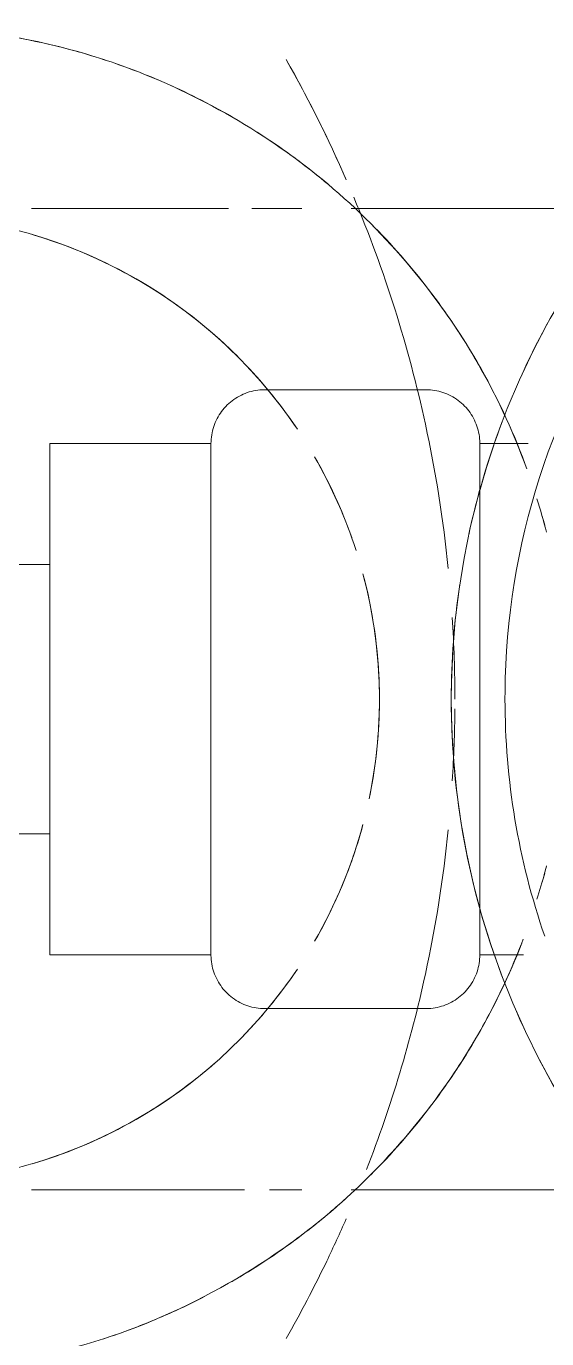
# Model space of a CAD drawing. Header units: millimetres. Extents: x -4000 to 187956, y -58990 to 162485.
# Drawn here: x 80466.23 to 80485.6, y 7498.4 to 7547.18 of the extents above; entities that cross this region are included whole.
import ezdxf

# ---------------------------------------------------------------- set-up
doc = ezdxf.new("R2010")
doc.units = ezdxf.units.MM
doc.layers.add('A-FLOR-PATT', color=8, linetype='Continuous', lineweight=13)
doc.layers.add('P-SANR-FIXT', color=6, linetype='Continuous', lineweight=9)

# ---------------------------------------------------------------- blocks, each defined once
blk = doc.blocks.new('C307 - C307-V815-0_000')
at = {"layer": 'P-SANR-FIXT', "color": 254}
for p, q in [((18.24, -105.726), (18.24, -94.245)), ((-18.24, -95.069), (-18.24, -105.726)), ((-3.794, -100.937), (-3.442, -100.937)), ((-3.442, -100.937), (-3.086, -100.937)), ((-3.086, -100.937), (-2.724, -100.937)), ((-2.724, -100.937), (-2.358, -100.937)), ((-2.358, -100.937), (-1.988, -100.937)), ((-1.988, -100.937), (-1.615, -100.937)), ((-1.615, -100.937), (-1.239, -100.937)), ((-1.239, -100.937), (-0.861, -100.937)), ((0, -100.937), (-0.883, -100.937)), ((-0.861, -100.937), (-0.482, -100.937)), ((-0.482, -100.937), (-0.103, -100.937)), ((0.103, -100.937), (0, -100.937)), ((6.822, -100.937), (0, -100.937)), ((0.482, -100.937), (0.103, -100.937)), ((0.861, -100.937), (0.482, -100.937)), ((1.239, -100.937), (0.861, -100.937)), ((1.615, -100.937), (1.239, -100.937)), ((1.988, -100.937), (1.615, -100.937)), ((2.358, -100.937), (1.988, -100.937)), ((2.724, -100.937), (2.358, -100.937)), ((3.086, -100.937), (2.724, -100.937)), ((3.442, -100.937), (3.086, -100.937)), ((3.794, -100.937), (3.442, -100.937)), ((4.139, -100.937), (3.794, -100.937)), ((4.478, -100.937), (4.139, -100.937)), ((4.809, -100.937), (4.478, -100.937)), ((6.264, -100.937), (6.545, -100.937)), ((6.545, -100.937), (6.815, -100.937)), ((0.103, -110.937), (0, -110.937)), ((0, -116.937), (-5.646, -116.937)), ((0, -116.937), (-5, -116.937)), ((5.646, -116.937), (0, -116.937)), ((5, -116.937), (0, -116.937))]:
    blk.add_line(p, q, dxfattribs=at)
at = {"layer": 'P-SANR-FIXT', "color": 250}
for p, q in [((-9.5, -99.139), (-9.5, -100.937)), ((9.5, -100.937), (9.5, -99.313)), ((-2.087, -100.937), (-9.5, -100.937)), ((9.5, -100.937), (6.822, -100.937)), ((-11.5, -102.937), (-11.5, -108.937)), ((11.5, -108.937), (11.5, -102.937)), ((-9.5, -110.937), (-9.5, -116.937)), ((0, -110.937), (-9.5, -110.937)), ((9.5, -110.937), (0, -110.937)), ((9.5, -116.937), (9.5, -110.937)), ((0, -116.937), (-9.5, -116.937)), ((-5, -116.937), (-5, -123.937)), ((9.5, -116.937), (0, -116.937)), ((5, -123.937), (5, -116.937))]:
    blk.add_line(p, q, dxfattribs=at)
at = {"layer": 'P-SANR-FIXT', "color": 253}
for p, q in [((-2.087, -100.937), (-8.227, -100.937)), ((0, -100.937), (-0.883, -100.937)), ((6.822, -100.937), (0, -100.937)), ((8.227, -100.937), (6.822, -100.937)), ((0, -110.937), (-8.227, -110.937)), ((8.227, -110.937), (0, -110.937)), ((-5.646, -116.937), (-8.227, -116.937)), ((0, -116.937), (-5, -116.937)), ((5, -116.937), (0, -116.937)), ((8.227, -116.937), (5.646, -116.937))]:
    blk.add_line(p, q, dxfattribs=at)
at = {"layer": 'P-SANR-FIXT', "color": 50}
for p, q in [((-0.103, -100.937), (0, -100.937)), ((0.759, -100.937), (1.137, -100.937)), ((1.137, -100.937), (1.514, -100.937)), ((2.258, -100.937), (2.625, -100.937)), ((3.347, -100.937), (3.699, -100.937)), ((3.699, -100.937), (4.046, -100.937)), ((4.046, -100.937), (4.387, -100.937)), ((4.387, -100.937), (4.72, -100.937)), ((4.72, -100.937), (5.046, -100.937)), ((5.046, -100.937), (5.364, -100.937)), ((5.364, -100.937), (5.673, -100.937)), ((5.755, -100.937), (5.448, -100.937)), ((6.053, -100.937), (5.755, -100.937)), ((6.341, -100.937), (6.053, -100.937)), ((-18.24, -107.554), (-18.24, -109.415)), ((18.24, -108.758), (18.24, -107.554)), ((18.24, -117.61), (18.24, -109.688)), ((-18.24, -110.292), (-18.24, -117.61))]:
    blk.add_line(p, q, dxfattribs=at)
at = {"layer": 'P-SANR-FIXT', "color": 250, "flags": 128}
for points in [[(-13.944, -98.428), (-12.916, -98.965), (-11.867, -99.461), (-10.8, -99.914), (-9.715, -100.324), (-8.614, -100.691), (-7.5, -101.013), (-6.374, -101.291), (-5.237, -101.523), (-4.092, -101.71), (-2.941, -101.85), (-1.785, -101.945), (-0.626, -101.993), (0, -102)], [(0, -102), (1.16, -101.977), (2.318, -101.907), (3.472, -101.791), (4.62, -101.63), (5.761, -101.422), (6.893, -101.169), (8.014, -100.871), (9.122, -100.528), (10.216, -100.141), (11.293, -99.711), (12.352, -99.238), (13.392, -98.723), (14.41, -98.167)], [(-11.5, -102.937), (-11.498, -102.857), (-11.494, -102.777), (-11.486, -102.698), (-11.474, -102.618), (-11.46, -102.54), (-11.443, -102.462), (-11.422, -102.384), (-11.398, -102.308), (-11.372, -102.233), (-11.342, -102.158), (-11.31, -102.085), (-11.274, -102.014), (-11.236, -101.943), (-11.195, -101.875), (-11.151, -101.808), (-11.104, -101.743), (-11.055, -101.68), (-11.004, -101.618), (-10.95, -101.559), (-10.893, -101.502), (-10.835, -101.448), (-10.774, -101.396), (-10.712, -101.346), (-10.647, -101.299), (-10.581, -101.254), (-10.512, -101.212), (-10.443, -101.173), (-10.371, -101.137), (-10.299, -101.104), (-10.225, -101.073), (-10.15, -101.046), (-10.073, -101.021), (-9.996, -101), (-9.918, -100.981), (-9.84, -100.966), (-9.761, -100.954), (-9.681, -100.945), (-9.602, -100.94), (-9.522, -100.937), (-9.5, -100.937)], [(-9.5, -100.937), (-9.492, -100.937), (-9.47, -100.937), (-9.432, -100.937), (-9.379, -100.937), (-9.311, -100.937), (-9.228, -100.937), (-9.13, -100.937), (-9.018, -100.937), (-8.891, -100.937), (-8.75, -100.937), (-8.595, -100.937), (-8.426, -100.937), (-8.244, -100.937), (-8.049, -100.937), (-7.841, -100.937), (-7.62, -100.937), (-7.387, -100.937)], [(-4.046, -100.937), (-4.387, -100.937), (-4.72, -100.937), (-5.046, -100.937), (-5.364, -100.937), (-5.673, -100.937), (-5.974, -100.937), (-6.264, -100.937), (-6.545, -100.937), (-6.815, -100.937), (-7.074, -100.937), (-7.322, -100.937), (-7.558, -100.937), (-7.782, -100.937), (-7.994, -100.937), (-8.193, -100.937), (-8.379, -100.937), (-8.551, -100.937), (-8.71, -100.937), (-8.854, -100.937), (-8.985, -100.937), (-9.101, -100.937), (-9.203, -100.937), (-9.29, -100.937), (-9.362, -100.937), (-9.419, -100.937), (-9.461, -100.937), (-9.488, -100.937), (-9.499, -100.937)], [(9.5, -100.937), (9.492, -100.937), (9.47, -100.937), (9.432, -100.937), (9.379, -100.937), (9.311, -100.937), (9.228, -100.937), (9.13, -100.937), (9.018, -100.937), (8.891, -100.937), (8.75, -100.937), (8.595, -100.937), (8.426, -100.937), (8.244, -100.937), (8.049, -100.937), (7.841, -100.937), (7.62, -100.937), (7.387, -100.937), (7.142, -100.937), (6.886, -100.937)], [(7.322, -100.937), (7.558, -100.937), (7.782, -100.937), (7.994, -100.937), (8.193, -100.937), (8.379, -100.937), (8.551, -100.937), (8.71, -100.937), (8.854, -100.937), (8.985, -100.937), (9.101, -100.937), (9.203, -100.937), (9.29, -100.937), (9.362, -100.937), (9.419, -100.937), (9.461, -100.937), (9.488, -100.937), (9.499, -100.937)], [(9.5, -100.937), (9.58, -100.939), (9.66, -100.944), (9.739, -100.952), (9.819, -100.963), (9.897, -100.977), (9.975, -100.994), (10.053, -101.015), (10.129, -101.039), (10.205, -101.065), (10.279, -101.095), (10.352, -101.128), (10.424, -101.163), (10.494, -101.201), (10.562, -101.243), (10.629, -101.286), (10.694, -101.333), (10.758, -101.382), (10.819, -101.434), (10.878, -101.487), (10.935, -101.544), (10.989, -101.602), (11.041, -101.663), (11.091, -101.725), (11.138, -101.79), (11.183, -101.857), (11.225, -101.925), (11.264, -101.994), (11.3, -102.066), (11.334, -102.138), (11.364, -102.212), (11.392, -102.288), (11.416, -102.364), (11.437, -102.441), (11.456, -102.519), (11.471, -102.597), (11.483, -102.676), (11.492, -102.756), (11.497, -102.836), (11.5, -102.916), (11.5, -102.937)], [(-9.5, -110.937), (-9.58, -110.936), (-9.66, -110.931), (-9.739, -110.923), (-9.819, -110.912), (-9.897, -110.897), (-9.975, -110.88), (-10.053, -110.859), (-10.129, -110.836), (-10.205, -110.809), (-10.279, -110.779), (-10.352, -110.747), (-10.424, -110.711), (-10.494, -110.673), (-10.562, -110.632), (-10.629, -110.588), (-10.694, -110.541), (-10.758, -110.492), (-10.819, -110.441), (-10.878, -110.387), (-10.935, -110.331), (-10.989, -110.272), (-11.041, -110.211), (-11.091, -110.149), (-11.138, -110.084), (-11.183, -110.018), (-11.225, -109.95), (-11.264, -109.88), (-11.3, -109.808), (-11.334, -109.736), (-11.364, -109.662), (-11.392, -109.587), (-11.416, -109.511), (-11.437, -109.433), (-11.456, -109.356), (-11.471, -109.277), (-11.483, -109.198), (-11.492, -109.118), (-11.497, -109.039), (-11.5, -108.959), (-11.5, -108.937)], [(11.5, -108.937), (11.498, -109.017), (11.494, -109.097), (11.486, -109.177), (11.474, -109.256), (11.46, -109.334), (11.443, -109.413), (11.422, -109.49), (11.398, -109.566), (11.372, -109.642), (11.342, -109.716), (11.31, -109.789), (11.274, -109.861), (11.236, -109.931), (11.195, -110), (11.151, -110.066), (11.104, -110.132), (11.055, -110.195), (11.004, -110.256), (10.95, -110.315), (10.893, -110.372), (10.835, -110.426), (10.774, -110.479), (10.712, -110.528), (10.647, -110.576), (10.581, -110.62), (10.512, -110.662), (10.443, -110.701), (10.371, -110.737), (10.299, -110.771), (10.225, -110.801), (10.15, -110.829), (10.073, -110.853), (9.996, -110.875), (9.918, -110.893), (9.84, -110.908), (9.761, -110.92), (9.681, -110.929), (9.602, -110.935), (9.522, -110.937), (9.5, -110.937)], [(-9.5, -110.937), (-9.492, -110.937), (-9.47, -110.937), (-9.432, -110.937), (-9.379, -110.937), (-9.311, -110.937), (-9.228, -110.937), (-9.13, -110.937), (-9.018, -110.937), (-8.891, -110.937), (-8.75, -110.937), (-8.595, -110.937), (-8.426, -110.937), (-8.244, -110.937), (-8.049, -110.937), (-7.841, -110.937), (-7.62, -110.937), (-7.387, -110.937), (-7.142, -110.937), (-6.886, -110.937), (-6.619, -110.937), (-6.341, -110.937), (-6.053, -110.937), (-5.755, -110.937), (-5.448, -110.937), (-5.133, -110.937), (-4.809, -110.937), (-4.478, -110.937), (-4.139, -110.937), (-3.794, -110.937), (-3.442, -110.937), (-3.086, -110.937), (-2.724, -110.937), (-2.358, -110.937), (-1.988, -110.937), (-1.615, -110.937), (-1.239, -110.937), (-0.861, -110.937), (-0.482, -110.937), (-0.103, -110.937), (0, -110.937)], [(-7.322, -110.937), (-7.558, -110.937), (-7.782, -110.937), (-7.994, -110.937), (-8.193, -110.937), (-8.379, -110.937), (-8.551, -110.937), (-8.71, -110.937), (-8.854, -110.937), (-8.985, -110.937), (-9.101, -110.937), (-9.203, -110.937), (-9.29, -110.937), (-9.362, -110.937), (-9.419, -110.937), (-9.461, -110.937), (-9.488, -110.937), (-9.499, -110.937)], [(0, -110.937), (0.38, -110.937), (0.759, -110.937), (1.137, -110.937), (1.514, -110.937), (1.887, -110.937), (2.258, -110.937), (2.625, -110.937), (2.988, -110.937), (3.347, -110.937), (3.699, -110.937), (4.046, -110.937), (4.387, -110.937), (4.72, -110.937), (5.046, -110.937), (5.364, -110.937), (5.673, -110.937), (5.974, -110.937), (6.264, -110.937), (6.545, -110.937), (6.815, -110.937), (7.074, -110.937), (7.322, -110.937), (7.558, -110.937), (7.782, -110.937), (7.994, -110.937), (8.193, -110.937), (8.379, -110.937), (8.551, -110.937), (8.71, -110.937), (8.854, -110.937), (8.985, -110.937), (9.101, -110.937), (9.203, -110.937), (9.29, -110.937), (9.362, -110.937), (9.419, -110.937), (9.461, -110.937), (9.488, -110.937), (9.499, -110.937)], [(9.5, -110.937), (9.492, -110.937), (9.47, -110.937), (9.432, -110.937), (9.379, -110.937), (9.311, -110.937), (9.228, -110.937), (9.13, -110.937), (9.018, -110.937), (8.891, -110.937), (8.75, -110.937), (8.595, -110.937), (8.426, -110.937), (8.244, -110.937), (8.049, -110.937), (7.841, -110.937), (7.62, -110.937), (7.387, -110.937)]]:
    blk.add_lwpolyline(points, dxfattribs=at)
at = {"layer": 'P-SANR-FIXT', "color": 253, "flags": 128}
for points in [[(-7.387, -100.937), (-7.142, -100.937), (-6.886, -100.937), (-6.619, -100.937), (-6.341, -100.937), (-6.053, -100.937), (-5.755, -100.937), (-5.448, -100.937), (-5.133, -100.937), (-4.809, -100.937), (-4.478, -100.937), (-4.139, -100.937), (-3.794, -100.937)], [(0, -100.937), (-0.38, -100.937), (-0.759, -100.937), (-1.137, -100.937), (-1.514, -100.937), (-1.887, -100.937), (-2.258, -100.937), (-2.625, -100.937), (-2.988, -100.937), (-3.347, -100.937), (-3.699, -100.937), (-4.046, -100.937)], [(6.886, -100.937), (6.619, -100.937), (6.341, -100.937)], [(6.815, -100.937), (7.074, -100.937), (7.322, -100.937)], [(0, -110.937), (-0.38, -110.937), (-0.759, -110.937), (-1.137, -110.937), (-1.514, -110.937), (-1.887, -110.937), (-2.258, -110.937), (-2.625, -110.937), (-2.988, -110.937), (-3.347, -110.937), (-3.699, -110.937), (-4.046, -110.937), (-4.387, -110.937), (-4.72, -110.937), (-5.046, -110.937), (-5.364, -110.937), (-5.673, -110.937), (-5.974, -110.937), (-6.264, -110.937), (-6.545, -110.937), (-6.815, -110.937), (-7.074, -110.937), (-7.322, -110.937)], [(7.387, -110.937), (7.142, -110.937), (6.886, -110.937), (6.619, -110.937), (6.341, -110.937), (6.053, -110.937), (5.755, -110.937), (5.448, -110.937), (5.133, -110.937), (4.809, -110.937), (4.478, -110.937), (4.139, -110.937), (3.794, -110.937), (3.442, -110.937), (3.086, -110.937), (2.724, -110.937), (2.358, -110.937), (1.988, -110.937), (1.615, -110.937), (1.239, -110.937), (0.861, -110.937), (0.482, -110.937), (0.103, -110.937)]]:
    blk.add_lwpolyline(points, dxfattribs=at)
at = {"layer": 'P-SANR-FIXT', "color": 50, "flags": 128}
for points in [[(0, -100.937), (0.38, -100.937), (0.759, -100.937)], [(1.514, -100.937), (1.887, -100.937), (2.258, -100.937)], [(2.625, -100.937), (2.988, -100.937), (3.347, -100.937)], [(5.448, -100.937), (5.133, -100.937), (4.809, -100.937)], [(5.673, -100.937), (5.974, -100.937), (6.264, -100.937)]]:
    blk.add_lwpolyline(points, dxfattribs=at)
at = {"layer": 'P-SANR-FIXT', "color": 250}
for centre, radius, start, end in [((0, -73), 29, 293.5891, 314.5896), ((0, -73), 29, 227.4023, 245.2702), ((0, -73), 29, 261.5294, 270), ((0, -122.671), 18, 123.8599, 180), ((0, -122.671), 18, 360, 56.1401)]:
    blk.add_arc(centre, radius, start, end, dxfattribs=at)
at = {"layer": 'P-SANR-FIXT', "color": 253}
for centre, radius, start, end in [((0, -73), 27, 234, 268.3408), ((0, -73), 27, 270, 289.0549), ((0, -73), 29, 249.0995, 257.8544), ((0, -73), 29, 270, 290.9005), ((0, -122.671), 18, 109.4938, 120), ((0, -122.671), 18, 60, 70.5061), ((0, -122.671), 25, 36.6761, 41.9768), ((0, -122.671), 25, 139.9037, 143.2965), ((0, -122.671), 25, 156.656, 161.9532), ((0, -122.671), 25, 18.0443, 23.3458)]:
    blk.add_arc(centre, radius, start, end, dxfattribs=at)
at = {"layer": 'P-SANR-FIXT', "color": 50}
for centre, radius, start, end in [((0, -122.671), 25, 105, 105.7812), ((0, -122.671), 25, 74.2188, 75), ((0, -150), 48.136, 90, 93.6188), ((0, -150), 48.136, 86.3812, 89.5786), ((0, -150), 48.136, 95.7909, 102.2618), ((0, -150), 48.136, 77.7382, 84.2091), ((0, -122.671), 18, 90, 105), ((0, -122.671), 18, 78.1422, 90), ((0, -122.671), 18, 60, 75), ((0, -122.671), 18, 107.8756, 120)]:
    blk.add_arc(centre, radius, start, end, dxfattribs=at)
at = {"layer": 'P-SANR-FIXT', "color": 254}
for centre, radius, start, end in [((0, -122.671), 25, 110.5089, 120), ((0, -122.671), 25, 60, 68.7224), ((0, -73), 27, 268.3408, 270), ((0, -122.671), 25, 120.037, 135), ((0, -122.671), 25, 45, 59.9574), ((0, -150), 48.136, 102.2618, 112.8013), ((0, -150), 48.136, 68.7133, 77.7382), ((0, -122.671), 18, 90, 105), ((0, -122.671), 18, 78.1422, 90), ((0, -122.671), 18, 70.5061, 75), ((0, -150), 48.136, 113.6425, 115.7143), ((0, -150), 48.136, 64.2857, 66.3476), ((0, -150), 48.136, 115.7143, 119.5859), ((0, -150), 48.136, 60.4134, 64.2857), ((0, -122.671), 25, 143.2965, 147.4534), ((0, -122.671), 18, 123.8599, 133.6076), ((0, -122.671), 18, 45, 56.1401), ((0, -122.671), 25, 30, 36.6761), ((0, -122.671), 25, 150, 156.656), ((0, -122.671), 18, 135, 150), ((0, -122.671), 18, 30, 41.4119), ((0, -122.671), 25, 23.3458, 27.3803), ((0, -122.671), 18, 150, 163.6117), ((0, -122.671), 18, 16.3894, 30), ((0, -122.671), 25, 161.9532, 165), ((0, -122.671), 25, 165, 180)]:
    blk.add_arc(centre, radius, start, end, dxfattribs=at)
at = {"layer": 'P-SANR-FIXT', "color": 50}
blk.add_open_spline([(-7.444, -98.813), (-7.034, -98.684), (-6.62, -98.566), (-6.204, -98.458)], degree=3, dxfattribs=at)
blk.add_open_spline([(6.194, -98.454), (6.285, -98.478), (6.7, -98.588), (7.115, -98.709), (7.437, -98.81)], degree=3, knots=[0.57972883, 0.57972883, 0.57972883, 0.57972883, 0.58333333, 0.59612282, 0.59612282, 0.59612282, 0.59612282], dxfattribs=at)
at = {"layer": 'P-SANR-FIXT', "color": 253}
blk.add_open_spline([(-19.145, -106.594), (-18.213, -105.484), (-16.146, -103.436), (-12.581, -100.912), (-9.931, -99.691), (-8.56, -99.192)], degree=3, dxfattribs=at)
blk.add_open_spline([(8.923, -99.326), (9.833, -99.673), (11.561, -100.447), (13.902, -101.836), (16.105, -103.496), (17.851, -105.127), (18.806, -106.19), (19.151, -106.602)], degree=3, knots=[0.6159618, 0.6159618, 0.6159618, 0.6159618, 0.6527778, 0.6875, 0.7222222, 0.7569444, 0.7777778, 0.7777778, 0.7777778, 0.7777778], dxfattribs=at)
at = {"layer": 'P-SANR-FIXT', "color": 250}
blk.add_open_spline([(-25, -122.671), (-24.982, -121.156), (-24.709, -118.208), (-23.619, -114.084), (-21.738, -110.097), (-20.077, -107.705), (-19.145, -106.594)], degree=3, dxfattribs=at)
blk.add_open_spline([(19.151, -106.602), (19.381, -106.876), (20.724, -108.553), (23.822, -113.66), (24.954, -118.883), (25, -122.671)], degree=3, knots=[0.7777778, 0.7777778, 0.7777778, 0.7777778, 0.7916667, 0.8611111, 1, 1, 1, 1], dxfattribs=at)
blk = doc.blocks.new('C307 - C307-V850-0_000')
at = {"layer": 'P-SANR-FIXT', "color": 254}
for p, q in [((18.24, -105.726), (18.24, -94.245)), ((-18.24, -95.069), (-18.24, -105.726)), ((-3.794, -100.937), (-3.442, -100.937)), ((0, -100.937), (-0.883, -100.937)), ((6.822, -100.937), (0, -100.937)), ((1.988, -100.937), (1.615, -100.937)), ((4.809, -100.937), (4.478, -100.937)), ((6.264, -100.937), (6.545, -100.937)), ((6.545, -100.937), (6.815, -100.937)), ((0.103, -110.937), (0, -110.937)), ((0, -116.937), (-5.646, -116.937)), ((0, -116.937), (-5, -116.937)), ((5.646, -116.937), (0, -116.937)), ((5, -116.937), (0, -116.937))]:
    blk.add_line(p, q, dxfattribs=at)
at = {"layer": 'P-SANR-FIXT', "color": 250}
for p, q in [((-9.5, -99.139), (-9.5, -100.937)), ((9.5, -100.937), (9.5, -99.313)), ((-2.087, -100.937), (-9.5, -100.937)), ((9.5, -100.937), (6.822, -100.937)), ((-11.5, -102.937), (-11.5, -108.937)), ((11.5, -108.937), (11.5, -102.937)), ((-9.5, -110.937), (-9.5, -116.937)), ((0, -110.937), (-9.5, -110.937)), ((9.5, -110.937), (0, -110.937)), ((9.5, -116.937), (9.5, -110.937)), ((0, -116.937), (-9.5, -116.937)), ((-5, -116.937), (-5, -123.937)), ((9.5, -116.937), (0, -116.937)), ((5, -123.937), (5, -116.937))]:
    blk.add_line(p, q, dxfattribs=at)
at = {"layer": 'P-SANR-FIXT', "color": 253}
for p, q in [((-2.087, -100.937), (-8.227, -100.937)), ((0, -100.937), (-0.883, -100.937)), ((6.822, -100.937), (0, -100.937)), ((8.227, -100.937), (6.822, -100.937)), ((0, -110.937), (-8.227, -110.937)), ((8.227, -110.937), (0, -110.937)), ((-5.646, -116.937), (-8.227, -116.937)), ((0, -116.937), (-5, -116.937)), ((5, -116.937), (0, -116.937)), ((8.227, -116.937), (5.646, -116.937))]:
    blk.add_line(p, q, dxfattribs=at)
at = {"layer": 'P-SANR-FIXT', "color": 50}
for p, q in [((-0.103, -100.937), (0, -100.937)), ((0, -100.937), (0.38, -100.937)), ((0.38, -100.937), (0.759, -100.937)), ((0.759, -100.937), (1.137, -100.937)), ((1.137, -100.937), (1.514, -100.937)), ((1.514, -100.937), (1.887, -100.937)), ((1.887, -100.937), (2.258, -100.937)), ((2.258, -100.937), (2.625, -100.937)), ((2.625, -100.937), (2.988, -100.937)), ((2.988, -100.937), (3.347, -100.937)), ((3.347, -100.937), (3.699, -100.937)), ((3.699, -100.937), (4.046, -100.937)), ((4.046, -100.937), (4.387, -100.937)), ((4.387, -100.937), (4.72, -100.937)), ((4.72, -100.937), (5.046, -100.937)), ((5.133, -100.937), (4.809, -100.937)), ((5.046, -100.937), (5.364, -100.937)), ((5.448, -100.937), (5.133, -100.937)), ((5.364, -100.937), (5.673, -100.937)), ((5.755, -100.937), (5.448, -100.937)), ((5.673, -100.937), (5.974, -100.937)), ((6.053, -100.937), (5.755, -100.937)), ((5.974, -100.937), (6.264, -100.937)), ((6.341, -100.937), (6.053, -100.937)), ((-18.24, -107.554), (-18.24, -109.415)), ((18.24, -108.758), (18.24, -107.554)), ((18.24, -117.61), (18.24, -109.688)), ((-18.24, -110.292), (-18.24, -117.61))]:
    blk.add_line(p, q, dxfattribs=at)
at = {"layer": 'P-SANR-FIXT', "color": 250, "flags": 128}
for points in [[(-13.944, -98.428), (-12.916, -98.965), (-11.867, -99.461), (-10.8, -99.914), (-9.715, -100.324), (-8.614, -100.691), (-7.5, -101.013), (-6.374, -101.291), (-5.237, -101.523), (-4.092, -101.71), (-2.941, -101.85), (-1.785, -101.945), (-0.626, -101.993), (0, -102)], [(0, -102), (1.16, -101.977), (2.318, -101.907), (3.472, -101.791), (4.62, -101.63), (5.761, -101.422), (6.893, -101.169), (8.014, -100.871), (9.122, -100.528), (10.216, -100.141), (11.293, -99.711), (12.352, -99.238), (13.392, -98.723), (14.41, -98.167)], [(-11.5, -102.937), (-11.498, -102.857), (-11.494, -102.777), (-11.486, -102.698), (-11.474, -102.618), (-11.46, -102.54), (-11.443, -102.462), (-11.422, -102.384), (-11.398, -102.308), (-11.372, -102.233), (-11.342, -102.158), (-11.31, -102.085), (-11.274, -102.014), (-11.236, -101.943), (-11.195, -101.875), (-11.151, -101.808), (-11.104, -101.743), (-11.055, -101.68), (-11.004, -101.618), (-10.95, -101.559), (-10.893, -101.502), (-10.835, -101.448), (-10.774, -101.396), (-10.712, -101.346), (-10.647, -101.299), (-10.581, -101.254), (-10.512, -101.212), (-10.443, -101.173), (-10.371, -101.137), (-10.299, -101.104), (-10.225, -101.073), (-10.15, -101.046), (-10.073, -101.021), (-9.996, -101), (-9.918, -100.981), (-9.84, -100.966), (-9.761, -100.954), (-9.681, -100.945), (-9.602, -100.94), (-9.522, -100.937), (-9.5, -100.937)], [(-9.5, -100.937), (-9.492, -100.937), (-9.47, -100.937), (-9.432, -100.937), (-9.379, -100.937), (-9.311, -100.937), (-9.228, -100.937), (-9.13, -100.937), (-9.018, -100.937), (-8.891, -100.937), (-8.75, -100.937), (-8.595, -100.937), (-8.426, -100.937), (-8.244, -100.937), (-8.049, -100.937), (-7.841, -100.937), (-7.62, -100.937), (-7.387, -100.937)], [(-4.046, -100.937), (-4.387, -100.937), (-4.72, -100.937), (-5.046, -100.937), (-5.364, -100.937), (-5.673, -100.937), (-5.974, -100.937), (-6.264, -100.937), (-6.545, -100.937), (-6.815, -100.937), (-7.074, -100.937), (-7.322, -100.937), (-7.558, -100.937), (-7.782, -100.937), (-7.994, -100.937), (-8.193, -100.937), (-8.379, -100.937), (-8.551, -100.937), (-8.71, -100.937), (-8.854, -100.937), (-8.985, -100.937), (-9.101, -100.937), (-9.203, -100.937), (-9.29, -100.937), (-9.362, -100.937), (-9.419, -100.937), (-9.461, -100.937), (-9.488, -100.937), (-9.499, -100.937)], [(9.5, -100.937), (9.492, -100.937), (9.47, -100.937), (9.432, -100.937), (9.379, -100.937), (9.311, -100.937), (9.228, -100.937), (9.13, -100.937), (9.018, -100.937), (8.891, -100.937), (8.75, -100.937), (8.595, -100.937), (8.426, -100.937), (8.244, -100.937), (8.049, -100.937), (7.841, -100.937), (7.62, -100.937), (7.387, -100.937), (7.142, -100.937), (6.886, -100.937)], [(7.322, -100.937), (7.558, -100.937), (7.782, -100.937), (7.994, -100.937), (8.193, -100.937), (8.379, -100.937), (8.551, -100.937), (8.71, -100.937), (8.854, -100.937), (8.985, -100.937), (9.101, -100.937), (9.203, -100.937), (9.29, -100.937), (9.362, -100.937), (9.419, -100.937), (9.461, -100.937), (9.488, -100.937), (9.499, -100.937)], [(9.5, -100.937), (9.58, -100.939), (9.66, -100.944), (9.739, -100.952), (9.819, -100.963), (9.897, -100.977), (9.975, -100.994), (10.053, -101.015), (10.129, -101.039), (10.205, -101.065), (10.279, -101.095), (10.352, -101.128), (10.424, -101.163), (10.494, -101.201), (10.562, -101.243), (10.629, -101.286), (10.694, -101.333), (10.758, -101.382), (10.819, -101.434), (10.878, -101.487), (10.935, -101.544), (10.989, -101.602), (11.041, -101.663), (11.091, -101.725), (11.138, -101.79), (11.183, -101.857), (11.225, -101.925), (11.264, -101.994), (11.3, -102.066), (11.334, -102.138), (11.364, -102.212), (11.392, -102.288), (11.416, -102.364), (11.437, -102.441), (11.456, -102.519), (11.471, -102.597), (11.483, -102.676), (11.492, -102.756), (11.497, -102.836), (11.5, -102.916), (11.5, -102.937)], [(-9.5, -110.937), (-9.58, -110.936), (-9.66, -110.931), (-9.739, -110.923), (-9.819, -110.912), (-9.897, -110.897), (-9.975, -110.88), (-10.053, -110.859), (-10.129, -110.836), (-10.205, -110.809), (-10.279, -110.779), (-10.352, -110.747), (-10.424, -110.711), (-10.494, -110.673), (-10.562, -110.632), (-10.629, -110.588), (-10.694, -110.541), (-10.758, -110.492), (-10.819, -110.441), (-10.878, -110.387), (-10.935, -110.331), (-10.989, -110.272), (-11.041, -110.211), (-11.091, -110.149), (-11.138, -110.084), (-11.183, -110.018), (-11.225, -109.95), (-11.264, -109.88), (-11.3, -109.808), (-11.334, -109.736), (-11.364, -109.662), (-11.392, -109.587), (-11.416, -109.511), (-11.437, -109.433), (-11.456, -109.356), (-11.471, -109.277), (-11.483, -109.198), (-11.492, -109.118), (-11.497, -109.039), (-11.5, -108.959), (-11.5, -108.937)], [(11.5, -108.937), (11.498, -109.017), (11.494, -109.097), (11.486, -109.177), (11.474, -109.256), (11.46, -109.334), (11.443, -109.413), (11.422, -109.49), (11.398, -109.566), (11.372, -109.642), (11.342, -109.716), (11.31, -109.789), (11.274, -109.861), (11.236, -109.931), (11.195, -110), (11.151, -110.066), (11.104, -110.132), (11.055, -110.195), (11.004, -110.256), (10.95, -110.315), (10.893, -110.372), (10.835, -110.426), (10.774, -110.479), (10.712, -110.528), (10.647, -110.576), (10.581, -110.62), (10.512, -110.662), (10.443, -110.701), (10.371, -110.737), (10.299, -110.771), (10.225, -110.801), (10.15, -110.829), (10.073, -110.853), (9.996, -110.875), (9.918, -110.893), (9.84, -110.908), (9.761, -110.92), (9.681, -110.929), (9.602, -110.935), (9.522, -110.937), (9.5, -110.937)], [(-9.5, -110.937), (-9.492, -110.937), (-9.47, -110.937), (-9.432, -110.937), (-9.379, -110.937), (-9.311, -110.937), (-9.228, -110.937), (-9.13, -110.937), (-9.018, -110.937), (-8.891, -110.937), (-8.75, -110.937), (-8.595, -110.937), (-8.426, -110.937), (-8.244, -110.937), (-8.049, -110.937), (-7.841, -110.937), (-7.62, -110.937), (-7.387, -110.937), (-7.142, -110.937), (-6.886, -110.937), (-6.619, -110.937), (-6.341, -110.937), (-6.053, -110.937), (-5.755, -110.937), (-5.448, -110.937), (-5.133, -110.937), (-4.809, -110.937), (-4.478, -110.937), (-4.139, -110.937), (-3.794, -110.937), (-3.442, -110.937), (-3.086, -110.937), (-2.724, -110.937), (-2.358, -110.937), (-1.988, -110.937), (-1.615, -110.937), (-1.239, -110.937), (-0.861, -110.937), (-0.482, -110.937), (-0.103, -110.937), (0, -110.937)], [(-7.322, -110.937), (-7.558, -110.937), (-7.782, -110.937), (-7.994, -110.937), (-8.193, -110.937), (-8.379, -110.937), (-8.551, -110.937), (-8.71, -110.937), (-8.854, -110.937), (-8.985, -110.937), (-9.101, -110.937), (-9.203, -110.937), (-9.29, -110.937), (-9.362, -110.937), (-9.419, -110.937), (-9.461, -110.937), (-9.488, -110.937), (-9.499, -110.937)], [(0, -110.937), (0.38, -110.937), (0.759, -110.937), (1.137, -110.937), (1.514, -110.937), (1.887, -110.937), (2.258, -110.937), (2.625, -110.937), (2.988, -110.937), (3.347, -110.937), (3.699, -110.937), (4.046, -110.937), (4.387, -110.937), (4.72, -110.937), (5.046, -110.937), (5.364, -110.937), (5.673, -110.937), (5.974, -110.937), (6.264, -110.937), (6.545, -110.937), (6.815, -110.937), (7.074, -110.937), (7.322, -110.937), (7.558, -110.937), (7.782, -110.937), (7.994, -110.937), (8.193, -110.937), (8.379, -110.937), (8.551, -110.937), (8.71, -110.937), (8.854, -110.937), (8.985, -110.937), (9.101, -110.937), (9.203, -110.937), (9.29, -110.937), (9.362, -110.937), (9.419, -110.937), (9.461, -110.937), (9.488, -110.937), (9.499, -110.937)], [(9.5, -110.937), (9.492, -110.937), (9.47, -110.937), (9.432, -110.937), (9.379, -110.937), (9.311, -110.937), (9.228, -110.937), (9.13, -110.937), (9.018, -110.937), (8.891, -110.937), (8.75, -110.937), (8.595, -110.937), (8.426, -110.937), (8.244, -110.937), (8.049, -110.937), (7.841, -110.937), (7.62, -110.937), (7.387, -110.937)]]:
    blk.add_lwpolyline(points, dxfattribs=at)
at = {"layer": 'P-SANR-FIXT', "color": 253, "flags": 128}
for points in [[(-7.387, -100.937), (-7.142, -100.937), (-6.886, -100.937), (-6.619, -100.937), (-6.341, -100.937), (-6.053, -100.937), (-5.755, -100.937), (-5.448, -100.937), (-5.133, -100.937), (-4.809, -100.937), (-4.478, -100.937), (-4.139, -100.937), (-3.794, -100.937)], [(0, -100.937), (-0.38, -100.937), (-0.759, -100.937), (-1.137, -100.937), (-1.514, -100.937), (-1.887, -100.937), (-2.258, -100.937), (-2.625, -100.937), (-2.988, -100.937), (-3.347, -100.937), (-3.699, -100.937), (-4.046, -100.937)], [(6.886, -100.937), (6.619, -100.937), (6.341, -100.937)], [(6.815, -100.937), (7.074, -100.937), (7.322, -100.937)], [(0, -110.937), (-0.38, -110.937), (-0.759, -110.937), (-1.137, -110.937), (-1.514, -110.937), (-1.887, -110.937), (-2.258, -110.937), (-2.625, -110.937), (-2.988, -110.937), (-3.347, -110.937), (-3.699, -110.937), (-4.046, -110.937), (-4.387, -110.937), (-4.72, -110.937), (-5.046, -110.937), (-5.364, -110.937), (-5.673, -110.937), (-5.974, -110.937), (-6.264, -110.937), (-6.545, -110.937), (-6.815, -110.937), (-7.074, -110.937), (-7.322, -110.937)], [(7.387, -110.937), (7.142, -110.937), (6.886, -110.937), (6.619, -110.937), (6.341, -110.937), (6.053, -110.937), (5.755, -110.937), (5.448, -110.937), (5.133, -110.937), (4.809, -110.937), (4.478, -110.937), (4.139, -110.937), (3.794, -110.937), (3.442, -110.937), (3.086, -110.937), (2.724, -110.937), (2.358, -110.937), (1.988, -110.937), (1.615, -110.937), (1.239, -110.937), (0.861, -110.937), (0.482, -110.937), (0.103, -110.937)]]:
    blk.add_lwpolyline(points, dxfattribs=at)
at = {"layer": 'P-SANR-FIXT', "color": 254, "flags": 128}
for points in [[(-3.442, -100.937), (-3.086, -100.937), (-2.724, -100.937), (-2.358, -100.937), (-1.988, -100.937)], [(-1.988, -100.937), (-1.615, -100.937), (-1.239, -100.937)], [(-1.239, -100.937), (-0.861, -100.937), (-0.482, -100.937), (-0.103, -100.937)], [(1.615, -100.937), (1.239, -100.937), (0.861, -100.937), (0.482, -100.937), (0.103, -100.937), (0, -100.937)], [(2.724, -100.937), (2.358, -100.937), (1.988, -100.937)], [(3.794, -100.937), (3.442, -100.937), (3.086, -100.937), (2.724, -100.937)], [(4.478, -100.937), (4.139, -100.937), (3.794, -100.937)]]:
    blk.add_lwpolyline(points, dxfattribs=at)
at = {"layer": 'P-SANR-FIXT', "color": 250}
for centre, radius, start, end in [((0, -73), 29, 293.5891, 314.5896), ((0, -73), 29, 227.4023, 245.2702), ((0, -73), 29, 261.5294, 270), ((0, -122.671), 18, 123.8599, 180), ((0, -122.671), 18, 360, 56.1401)]:
    blk.add_arc(centre, radius, start, end, dxfattribs=at)
at = {"layer": 'P-SANR-FIXT', "color": 253}
for centre, radius, start, end in [((0, -73), 27, 234, 268.3408), ((0, -73), 27, 270, 289.0549), ((0, -73), 29, 249.0995, 257.8544), ((0, -73), 29, 270, 290.9005), ((0, -122.671), 18, 109.4938, 120), ((0, -122.671), 18, 60, 70.5061), ((0, -122.671), 25, 36.6761, 41.9768), ((0, -122.671), 25, 139.9037, 143.2965), ((0, -122.671), 25, 156.656, 161.9532), ((0, -122.671), 25, 18.0443, 23.3458)]:
    blk.add_arc(centre, radius, start, end, dxfattribs=at)
at = {"layer": 'P-SANR-FIXT', "color": 50}
for centre, radius, start, end in [((0, -122.671), 25, 105, 105.7812), ((0, -122.671), 25, 74.2188, 75), ((0, -150), 48.136, 90, 93.6188), ((0, -150), 48.136, 86.3812, 89.5786), ((0, -150), 48.136, 95.7909, 102.2618), ((0, -150), 48.136, 77.7382, 84.2091), ((0, -122.671), 18, 90, 105), ((0, -122.671), 18, 78.1422, 90), ((0, -122.671), 18, 60, 75), ((0, -122.671), 18, 107.8756, 120)]:
    blk.add_arc(centre, radius, start, end, dxfattribs=at)
at = {"layer": 'P-SANR-FIXT', "color": 254}
for centre, radius, start, end in [((0, -122.671), 25, 110.5089, 120), ((0, -122.671), 25, 60, 68.7224), ((0, -73), 27, 268.3408, 270), ((0, -122.671), 25, 120.037, 135), ((0, -122.671), 25, 45, 59.9574), ((0, -150), 48.136, 102.2618, 112.8013), ((0, -150), 48.136, 68.7133, 77.7382), ((0, -122.671), 18, 78.1422, 105), ((0, -122.671), 18, 70.5061, 75), ((0, -150), 48.136, 113.6425, 119.5859), ((0, -150), 48.136, 64.2857, 66.3476), ((0, -150), 48.136, 60.4134, 64.2857), ((0, -122.671), 25, 143.2965, 147.4534), ((0, -122.671), 18, 123.8599, 133.6076), ((0, -122.671), 18, 45, 56.1401), ((0, -122.671), 25, 30, 36.6761), ((0, -122.671), 25, 150, 156.656), ((0, -122.671), 18, 135, 163.6117), ((0, -122.671), 18, 16.3894, 41.4119), ((0, -122.671), 25, 23.3458, 27.3803), ((0, -122.671), 25, 161.9532, 165), ((0, -122.671), 25, 165, 180)]:
    blk.add_arc(centre, radius, start, end, dxfattribs=at)
at = {"layer": 'P-SANR-FIXT', "color": 50}
blk.add_open_spline([(-7.444, -98.813), (-7.034, -98.684), (-6.62, -98.566), (-6.204, -98.458)], degree=3, dxfattribs=at)
blk.add_open_spline([(6.194, -98.454), (6.285, -98.478), (6.7, -98.588), (7.115, -98.709), (7.437, -98.81)], degree=3, knots=[0.57972883, 0.57972883, 0.57972883, 0.57972883, 0.58333333, 0.59612282, 0.59612282, 0.59612282, 0.59612282], dxfattribs=at)
at = {"layer": 'P-SANR-FIXT', "color": 253}
blk.add_open_spline([(-19.145, -106.594), (-18.213, -105.484), (-16.146, -103.436), (-12.581, -100.912), (-9.931, -99.691), (-8.56, -99.192)], degree=3, dxfattribs=at)
blk.add_open_spline([(8.923, -99.326), (9.833, -99.673), (11.561, -100.447), (13.902, -101.836), (16.105, -103.496), (17.851, -105.127), (18.806, -106.19), (19.151, -106.602)], degree=3, knots=[0.6159618, 0.6159618, 0.6159618, 0.6159618, 0.6527778, 0.6875, 0.7222222, 0.7569444, 0.7777778, 0.7777778, 0.7777778, 0.7777778], dxfattribs=at)
at = {"layer": 'P-SANR-FIXT', "color": 250}
blk.add_open_spline([(-25, -122.671), (-24.982, -121.156), (-24.709, -118.208), (-23.619, -114.084), (-21.738, -110.097), (-20.077, -107.705), (-19.145, -106.594)], degree=3, dxfattribs=at)
blk.add_open_spline([(19.151, -106.602), (19.381, -106.876), (20.724, -108.553), (23.822, -113.66), (24.954, -118.883), (25, -122.671)], degree=3, knots=[0.7777778, 0.7777778, 0.7777778, 0.7777778, 0.7916667, 0.8611111, 1, 1, 1, 1], dxfattribs=at)
blk = doc.blocks.new('CMF2_NHAXUONG_A_rvt-1-0_000')
at = {"layer": 'A-FLOR-PATT', "lineweight": 9}
h = blk.add_hatch(dxfattribs=at)
h.set_pattern_fill('FP_25', color=252, style=0, pattern_type=2)
h.set_pattern_definition([(89.998, (160159.3, 137898.8), (-600, 0.021), []), (179.998, (160159.3, 137898.8), (-0.021, -600), [])])
h.paths.add_polyline_path([(154749.885, 498.905), (160009.361, 498.905), (160009.253, 1898.495), (156700.319, 1898.502), (156700.429, 1498.542), (156600.36, 1498.542), (156600.355, 2298.535), (158059.007, 2298.535), (158058.95, 5748.613), (156099.885, 5748.433), (156099.885, 4399.903), (155999.885, 4399.903), (155999.885, 5748.487), (154749.885, 5748.543), (154749.885, 751.936)])
h.paths.add_polyline_path([(160209.304, 1748.67), (165509.359, 1749.398), (165509.051, 3698.263), (162659.146, 3698.263), (162659.146, 3548.445), (162459.146, 3548.445), (162459.145, 4948.703), (161059.263, 4948.825), (161059.26, 4898.283), (160209.362, 4898.913), (160209.254, 3698.445), (160859.147, 3698.445), (160859.147, 3498.445), (160209.147, 3498.445), (160209.289, 1919.983)])
h.paths.add_polyline_path([(158997.487, 2198.535), (159409.364, 2198.535), (159409.364, 3498.619), (158258.791, 3498.619), (158258.791, 2198.535), (158714.043, 2198.535)])
h.paths.add_polyline_path([(159280.912, 3698.445), (160009.147, 3698.445), (160009.147, 4898.728), (159959.048, 4898.641), (159959.853, 5848.631), (158258.554, 5848.622), (158258.554, 3698.445)])
h.paths.add_polyline_path([(83409.046, 5348.514), (85559.046, 5348.514), (85559.046, 6948.514), (83409.046, 6948.514), (83409.046, 5424.086)])
h.paths.add_polyline_path([(83209.258, 5348.602), (83209.258, 10108.828), (82009.258, 10108.828), (82009.258, 8808.828), (80984.258, 8808.828), (80984.046, 7248.514), (82234.046, 7248.514), (82234.046, 5348.602)])
h.paths.add_polyline_path([(80485.393, 6361.014), (80784.258, 6361.014), (80784.258, 8808.828), (79759.258, 8808.828), (79759.258, 10108.828), (78559.258, 10108.828), (78559.258, 6361.014), (79918.524, 6361.014)])
h.paths.add_polyline_path([(79959.258, 9008.828), (81809.258, 9008.828), (81809.258, 10208.828), (79959.258, 10208.828), (79959.258, 10096.236)])
h.paths.add_polyline_path([(5374.563, 15998.65), (5859.046, 15998.65), (5859.046, 18498.577), (509.048, 18498.577), (509.048, 17048.643), (4299.776, 17048.643), (4299.776, 15998.65), (5091.129, 15998.65)])
h.paths.add_polyline_path([(4409.041, 18698.577), (5959.046, 18698.577), (5959.046, 20998.578), (4409.041, 20998.578), (4409.041, 19440.536)])
h.paths.add_polyline_path([(509.048, 21198.577), (5859.046, 21198.578), (5859.046, 24898.283), (3969.26, 24898.283), (3969.26, 22848.578), (4609.26, 22848.578), (4609.26, 22743.94), (3769.26, 22743.94), (3769.26, 24698.746), (509.048, 24698.746), (509.048, 22798.578), (2129.26, 22798.578), (2129.26, 23198.57), (2229.26, 23198.57), (2229.26, 22398.578), (509.048, 22398.578), (509.048, 21776.61)])
h.paths.add_polyline_path([(4249.784, 73948.537), (5800.212, 73948.647), (5800.212, 76398.641), (4359.046, 76398.641), (4359.046, 76098.597), (509.26, 76098.685), (509.26, 73998.606), (4159.048, 73998.606), (4159.048, 74648.65), (4249.784, 74648.65), (4249.784, 74338.296)])
h.paths.add_polyline_path([(161750.212, 73948.538), (161750.212, 74640.013), (161850.206, 74640.013), (161850.309, 73998.606), (165509.368, 73998.694), (165509.368, 76098.685), (161659.474, 76098.597), (161659.474, 76398.641), (160200, 76398.641), (160200, 73948.649), (161548.409, 73948.552)])
h.paths.add_polyline_path([(161548.409, 76598.641), (161659.046, 76598.641), (161659.046, 78298.641), (160209.046, 78298.641), (160209.046, 76598.641)])
h.paths.add_polyline_path([(5091.129, 76598.641), (5809.477, 76598.641), (5809.477, 78298.641), (4359.477, 78298.641), (4359.477, 76598.641)])
h.paths.add_polyline_path([(160199.739, 78498.639), (161659.315, 78498.663), (161659.633, 78798.619), (165509.581, 78798.685), (165509.051, 80348.641), (161859.474, 80348.641), (161859.474, 80048.65), (161750, 80048.65), (161750, 80948.673), (160200.166, 80948.253), (160200.032, 80178.483)])
h.paths.add_polyline_path([(5709.477, 78498.641), (5709.477, 80948.283), (4249.997, 80948.283), (4249.997, 80299.284), (4149.786, 80299.284), (4149.786, 80348.641), (509.26, 80348.641), (508.939, 78798.685), (4159.156, 78798.597), (4159.477, 78498.641), (5091.129, 78498.641)])
h.paths.add_polyline_path([(86109.472, 132101.223), (86109.472, 133323.816), (84609.472, 133323.816), (84609.472, 132101.223)])
h.paths.add_polyline_path([(83259.472, 132200.855), (84409.472, 132200.855), (84409.472, 133523.816), (85259.472, 133523.816), (85259.26, 134848.409), (83259.472, 134848.409), (83259.472, 132740.168)])
h.paths.add_polyline_path([(87459.258, 132201.223), (87459.258, 134848.593), (85459.472, 134848.226), (85459.472, 133523.816), (86309.472, 133526.053), (86309.472, 132201.223), (86721.014, 132201.223)])
h.paths.add_polyline_path([(11209.154, 135098.741), (11209.049, 140698.728), (6109.258, 140698.728), (6109.258, 139698.738), (6059.047, 139698.738), (6059.045, 139098.68), (9550.261, 139098.701), (9550.258, 139498.686), (9650.258, 139498.686), (9650.263, 138698.694), (7959.614, 138698.694), (7959.613, 135098.747), (9859.048, 135098.754), (9859.048, 137148.744), (9259.048, 137148.744), (9259.048, 137348.744), (10059.048, 137348.744), (10059.048, 135098.753), (10759.871, 135098.746)])
h.paths.add_polyline_path([(156349.859, 135098.753), (156349.859, 136499.688), (156449.859, 136499.688), (156449.859, 135098.767), (158059.118, 135098.85), (158059.118, 138698.694), (156349.853, 138698.694), (156349.857, 139498.686), (156449.858, 139498.686), (156449.854, 139098.701), (159959.683, 139098.68), (159959.683, 140698.816), (154809.154, 140698.637), (154808.945, 135098.753)])
h.paths.add_polyline_path([(162549.789, 135998.603), (162549.79, 137398.747), (162659.049, 137398.747), (162659.049, 137248.798), (165509.378, 137248.816), (165509.632, 139448.496), (160159.474, 139448.496), (160159.474, 137398.747), (160750.212, 137398.747), (160750.212, 137298.747), (160149.79, 137298.747), (160149.79, 135998.826), (161548.409, 135998.696)])
h.paths.add_polyline_path([(3449.788, 135998.671), (5900.212, 135998.739), (5900.212, 137297.569), (5248.629, 137297.569), (5248.629, 137398.747), (5859.046, 137398.747), (5859.046, 139448.732), (509.359, 139448.732), (509.361, 137248.773), (3449.787, 137249.905), (3449.788, 136244.28)])
h.paths.add_polyline_path([(6059.046, 137398.747), (7159.62, 137398.747), (7159.62, 138698.694), (6059.046, 138698.694), (6059.046, 137412.318)])
h.paths.add_polyline_path([(158858.919, 137398.747), (159959.05, 137398.747), (159959.05, 138698.694), (158858.919, 138698.694), (158858.919, 137412.318)])
at = {"layer": 'P-SANR-FIXT', "color": 250, "lineweight": 9}
for name, rotation in [('C307 - C307-V815-0_000', 269.9999999999983), ('C307 - C307-V850-0_000', 269.9999999999976)]:
    blk.add_blockref(name, (80584.046, 7522.171), dxfattribs=dict(at, rotation=rotation))

msp = doc.modelspace()

# ---------------------------------------------------------------- block references
at = {"lineweight": 5}
msp.add_blockref('CMF2_NHAXUONG_A_rvt-1-0_000', (0, 0), dxfattribs=at)

doc.saveas('drawing.dxf')
